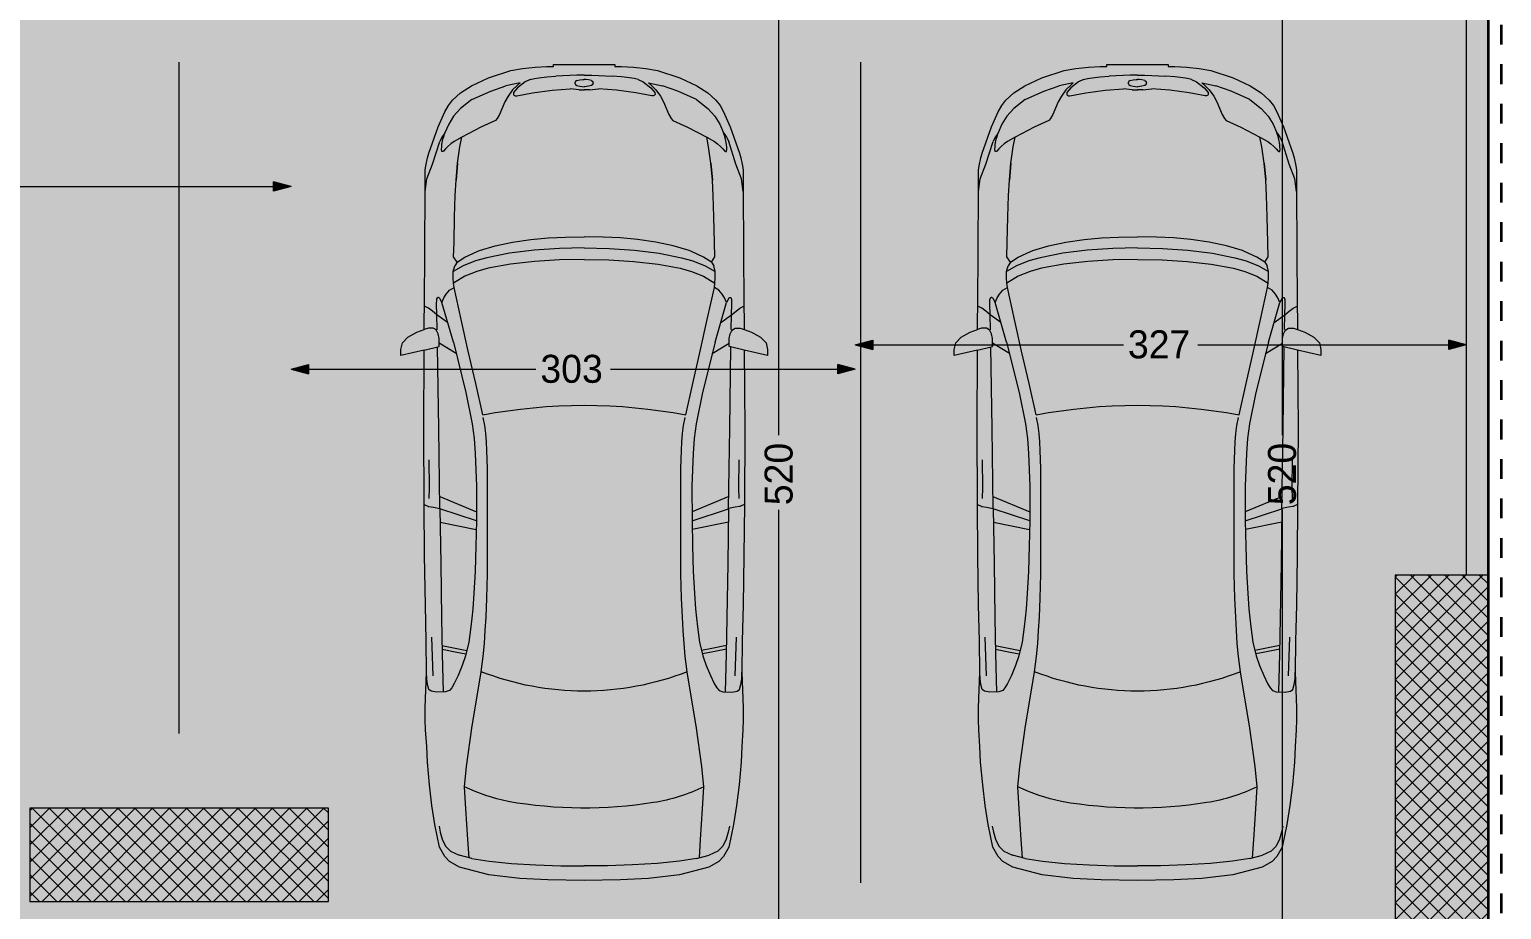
# Model space of a CAD drawing. Header units: millimetres. Extents: x 635850 to 824661, y -5878409 to -5774454.
# Drawn here: x 777833 to 785725, y -5792995 to -5788276 of the extents above; entities that cross this region are included whole.
import ezdxf

# ---------------------------------------------------------------- set-up
doc = ezdxf.new("R2010")
doc.units = ezdxf.units.MM
doc.header["$MEASUREMENT"] = 0
doc.linetypes.add('Dashed', pattern=[211.666667, 105.833333, -105.833333])
for name, color, linetype, lineweight, true_color in [('2D Drafting - General_Pen_No__241', 7, 'Continuous', 13, 0xe8e8e8), ('A - Ndertesa 1 - Veturat_Pen_No__102', 7, 'Continuous', 13, 0xcccccc), ('A - Ndertesa 7 - Muret_Pen_No__102', 7, 'Continuous', 13, 0xcccccc), ('A - Ndertesa 7 - Ndertesa 4 - Dimensionimi Bazik_Pen_No__102', 7, 'Continuous', 13, 0xcccccc), ('A - Ndertesa 7 - Ndertesa 4 - Dimensionimi Bazik_Pen_No__82', 7, 'Continuous', 20, 0xaaaaaa), ('A - Ndertesa 7 - Veturat_Pen_No__102', 7, 'Continuous', 13, 0xcccccc), ('A - Situacioni_Pen_No__82', 7, 'Continuous', 20, 0xaaaaaa)]:
    doc.layers.add(name, color=color, linetype=linetype, lineweight=lineweight, true_color=true_color)
for name, color, linetype, lineweight in [('A - Ndertesa 5 - 2D Drafting - General_Pen_No__6', 5, 'Continuous', 35), ('A - Ndertesa 7  - Pllaka meskatitt_Pen_No__7', 7, 'Continuous', 35), ('A - Ndertesa 7 - Muret_Pen_No__101', 252, 'Continuous', 13), ('A - Ndertesa 7 - Shtyllat_Pen_No__1', 7, 'Continuous', 13), ('A - Ndertesa 7 - Shtyllat_Pen_No__101', 252, 'Continuous', 13)]:
    doc.layers.add(name, color=color, linetype=linetype, lineweight=lineweight)
for name, color, linetype in [('A - Ndertesa 7  - Pllaka meskatitt', 7, 'Continuous'), ('A - Ndertesa 7 - Muret', 7, 'Continuous'), ('A - Ndertesa 7 - Ndertesa 4 - Dimensionimi Bazik', 7, 'Continuous'), ('A - Ndertesa 7 - Shtyllat', 7, 'Continuous')]:
    doc.layers.add(name, color=color, linetype=linetype)
doc.styles.add('GENERATED_STYLE_1', font='GOTHIC.TTF')
doc.dimstyles.new('GENERATED_STYLE__1', dxfattribs={"dimtxt": 150, "dimasz": 91.78744, "dimexe": 0.18, "dimexo": 0.0625, "dimgap": 0, "dimtad": 0, "dimdec": 0, "dimlfac": 0.1, "dimzin": 0, "dimdsep": 46, "dimtxsty": 'GENERATED_STYLE_1', "dimblk": 'ARROWHEAD_5', "dimblk1": 'ARROWHEAD_5', "dimblk2": 'ARROWHEAD_5', "dimcen": 0.09, "dimse1": 1, "dimse2": 1, "dimclrd": 256, "dimclre": 256, "dimclrt": 256, "dimadec": 0, "dimazin": 0, "dimtfac": 1, "dimtdec": 4, "dimtmove": 0, "dimatfit": 3, "dimfxl": 0, "dimtolj": 1, "dimtzin": 0, "dimarcsym": 0})
doc.dimstyles.new('GENERATED_STYLE__2', dxfattribs={"dimtxt": 150, "dimasz": 91.78744, "dimexe": 0.18, "dimexo": 0.0625, "dimgap": 0, "dimtad": 0, "dimtih": 1, "dimtoh": 1, "dimdec": 0, "dimlfac": 0.1, "dimzin": 0, "dimdsep": 46, "dimtxsty": 'GENERATED_STYLE_1', "dimblk": 'ARROWHEAD_5', "dimblk1": 'ARROWHEAD_5', "dimblk2": 'ARROWHEAD_5', "dimcen": 0.09, "dimse1": 1, "dimse2": 1, "dimclrd": 256, "dimclre": 256, "dimclrt": 256, "dimadec": 0, "dimazin": 0, "dimtfac": 1, "dimtdec": 4, "dimtmove": 0, "dimatfit": 3, "dimfxl": 0, "dimtolj": 1, "dimtzin": 0, "dimarcsym": 0})
pattern_1 = [(45, (664183.82, -5827429.525), (-45.96194, 45.96194), []), (135, (664183.82, -5827429.525), (45.96194, 45.96194), [])]

# ---------------------------------------------------------------- blocks, each defined once
blk = doc.blocks.new('Slab_4', base_point=(764617.5, -5778938.9))
at = {"layer": 'A - Ndertesa 7  - Pllaka meskatitt_Pen_No__7', "color": 7, "linetype": 'Continuous', "lineweight": 35, "flags": 128}
blk.add_lwpolyline([(764617.5, -5778938.9), (750355, -5780623.3), (750355, -5821675.8), (764660.1, -5821033.7), (785655, -5820354.8), (785655, -5777754.2), (764617.5, -5778938.7)], close=True, dxfattribs=at)
blk = doc.blocks.new('Wall_242', base_point=(785655, -5785716.7))
at = {"layer": 'A - Ndertesa 7 - Muret_Pen_No__102', "linetype": 'Continuous', "lineweight": 0, "true_color": 0xcccccc}
for points in [[(785655, -5785716.7), (785593.9, -5785716.7), (785612.8, -5785739.8), (785635.9, -5785783), (785650.2, -5785829.9), (785655, -5785878.7)], [(785535, -5791201.4), (785655, -5791201.4), (785655, -5785878.7), (785650.2, -5785927.5), (785635.9, -5785974.4), (785612.8, -5786017.6), (785581.8, -5786055.5), (785543.9, -5786086.6), (785535, -5786091.3)]]:
    blk.add_hatch(color=254, dxfattribs=at).paths.add_polyline_path(points)
at = {"layer": 'A - Ndertesa 7 - Muret_Pen_No__101', "color": 252, "linetype": 'Continuous', "lineweight": 13, "flags": 128}
for points in [[(785655, -5791201.4), (785655, -5785716.7)], [(785535, -5786091.3), (785535, -5787931.4)], [(785535, -5788051.4), (785535, -5791201.4)]]:
    blk.add_lwpolyline(points, dxfattribs=at)
blk = doc.blocks.new('Column_264', base_point=(778635.1, -5792701.4))
at = {"layer": 'A - Ndertesa 7 - Shtyllat_Pen_No__101', "linetype": 'Continuous', "lineweight": 13}
h = blk.add_hatch(dxfattribs=at)
h.set_pattern_fill('Concrete_Block', color=252, style=0, pattern_type=2)
h.set_pattern_definition(pattern_1)
h.paths.add_polyline_path([(777835.1, -5792951.4), (779435.1, -5792951.4), (779435.1, -5792451.4), (777835.1, -5792451.4)])
at = {"layer": 'A - Ndertesa 7 - Shtyllat_Pen_No__1', "color": 7, "linetype": 'Continuous', "lineweight": 13, "flags": 128}
blk.add_lwpolyline([(777835.1, -5792951.4), (779435.1, -5792951.4), (779435.1, -5792451.4), (777835.1, -5792451.4)], close=True, dxfattribs=at)
blk = doc.blocks.new('Column_300', base_point=(785405, -5792226.4))
at = {"layer": 'A - Ndertesa 7 - Shtyllat_Pen_No__101', "linetype": 'Continuous', "lineweight": 13}
h = blk.add_hatch(dxfattribs=at)
h.set_pattern_fill('Concrete_Block', color=252, style=0, pattern_type=2)
h.set_pattern_definition(pattern_1)
h.paths.add_polyline_path([(785655, -5791201.4), (785155, -5791201.4), (785155, -5793251.4), (785655, -5793251.4)])
at = {"layer": 'A - Ndertesa 7 - Shtyllat_Pen_No__1', "color": 7, "linetype": 'Continuous', "lineweight": 13, "flags": 128}
blk.add_lwpolyline([(785655, -5791201.4), (785155, -5791201.4), (785155, -5793251.4), (785655, -5793251.4)], close=True, dxfattribs=at)
blk = doc.blocks.new('Car 05 25')
at = {"layer": 'A - Ndertesa 1 - Veturat_Pen_No__102', "color": 254, "linetype": 'Continuous', "lineweight": 13, "true_color": 0xcccccc}
for p, q in [((124.6, 791.4), (129, 820.5)), ((125.7, 743.9), (124.6, 791.4)), ((129, 820.5), (138.9, 832.4)), ((138.9, 832.4), (165.2, 840.3)), ((165.2, 840.3), (194.7, 844.3)), ((194.7, 844.3), (230.8, 845.5)), ((210.9, 809.2), (418.1, 816.2)), ((1115.1, 808.9), (1108.6, 774)), ((1119.5, 833.3), (1115.1, 808.9)), ((1120.2, 836.3), (1119.5, 833.3)), ((1120.7, 838.2), (1120.2, 836.3)), ((1129.9, 858.5), (1120.7, 838.2)), ((1162.6, 830.5), (1220.1, 829.1)), ((1220.1, 829.1), (1369.7, 831.5)), ((1957.8, 858.1), (1977.2, 777.4)), ((2044.5, 783.1), (2063.4, 792.3)), ((2063.4, 792.3), (2070.4, 799.9)), ((2068.7, 787.7), (2065.4, 794.5)), ((2075.3, 835.7), (2067.9, 857.7)), ((2068.7, 787.7), (2148, 790.5)), ((2070.4, 799.9), (2075.2, 809.4)), ((2075.2, 809.4), (2075.3, 835.7)), ((2106.5, 732.2), (2148, 790.5)), ((2148, 790.5), (2166.8, 813.8)), ((2148, 790.5), (2205.6, 792.2)), ((2166.8, 813.8), (2182.3, 834.1)), ((2182.3, 834.1), (2193.2, 856.5)), ((2205.6, 792.2), (2227.2, 791)), ((2227.2, 791), (2232.6, 790)), ((2232.6, 790), (2237.9, 787.3)), ((2808, 852.6), (2876.9, 843.3)), ((2876.9, 843.3), (2954.2, 813.7)), ((2904.1, 832.9), (2905.1, 832.8)), ((2954.2, 813.7), (3075.8, 774.7)), ((-729.4, 716.4), (-750.6, 669.8)), ((-701.1, 743.3), (-729.4, 716.4)), ((-664.9, 761), (-701.1, 743.3)), ((-626.6, 772.5), (-664.9, 761)), ((-594.9, 778.5), (-626.6, 772.5)), ((327.4, 761.9), (125.4, 756.5)), ((132.4, 722.8), (125.7, 743.9)), ((146.7, 710.6), (132.4, 722.8)), ((171.3, 696.6), (146.7, 710.6)), ((522, 764.7), (327.4, 761.9)), ((355.3, 762.3), (339.1, 683.1)), ((373.4, 762.6), (357.2, 683.4)), ((813.6, 769.3), (522, 764.7)), ((1108.6, 774), (813.6, 769.3)), ((1036.3, 772.8), (996.5, 578.8)), ((1042, 578), (1107.6, 774)), ((1173.3, 774.9), (1090.3, 577.9)), ((1108.6, 774), (1537.6, 780)), ((1537.6, 780), (1975, 786.1)), ((1939.2, 686.2), (1995.9, 777.4)), ((1977.2, 777.4), (2019.6, 777.4)), ((2000.4, 701.6), (2213.5, 763)), ((2019.6, 777.4), (2044.5, 783.1)), ((2226.6, 769.9), (2213.5, 763)), ((2213.5, 763), (2238.3, 752.2)), ((2234.4, 774), (2226.6, 769.9)), ((2238.5, 776.9), (2234.4, 774)), ((2240.8, 784), (2237.9, 787.3)), ((2238.3, 752.2), (2258.5, 739.7)), ((2238.5, 776.9), (2240.9, 780.5)), ((2240.9, 780.5), (2240.8, 784)), ((2258.5, 739.7), (2269, 731.1)), ((2269, 731.1), (2278.8, 722)), ((2278.8, 722), (2293.8, 697.7)), ((3022.5, 758.3), (3023.7, 762.5)), ((3024.5, 753.7), (3022.5, 758.3)), ((3023.7, 762.5), (3034.6, 765.1)), ((3037.9, 743.5), (3024.5, 753.7)), ((3034.6, 765.1), (3046.9, 763.8)), ((3050.6, 730.7), (3037.9, 743.5)), ((3046.9, 763.8), (3060.9, 762.9)), ((3064.5, 714.6), (3050.6, 730.7)), ((3060.9, 762.9), (3089.9, 757.4)), ((3077, 697.8), (3064.5, 714.6)), ((3100.5, 763.1), (3075.8, 774.7)), ((3089.9, 757.4), (3108.4, 751.4)), ((3114.1, 753.3), (3100.5, 763.1)), ((3108.4, 751.4), (3122.9, 746.4)), ((3122.9, 746.4), (3114.1, 753.3)), ((3170.1, 726.6), (3122.9, 746.4)), ((3211.7, 701), (3170.1, 726.6)), ((-768.3, 602.3), (-750.6, 669.8)), ((-665.7, 624), (-500.9, 634.2)), ((-500.9, 634.2), (-383, 642)), ((-383, 642), (-274.2, 631.3)), ((212.6, 676.5), (171.3, 696.6)), ((266.3, 654.6), (212.6, 676.5)), ((319.5, 636.4), (266.3, 654.6)), ((392.7, 617.8), (319.5, 636.4)), ((339.1, 683.1), (329.6, 633.9)), ((357.2, 683.4), (346.8, 629.5)), ((1730.4, 633.8), (1562, 600.6)), ((2000.4, 701.6), (1730.4, 633.8)), ((1952.8, 621.3), (2122, 660)), ((2122, 660), (2293.8, 697.7)), ((2293.8, 697.7), (2317.2, 700.7)), ((2293.8, 697.6), (2293.8, 697.7)), ((2317.2, 700.7), (2345.7, 702.7)), ((2355.1, 639.9), (2317.2, 700.7)), ((2345.7, 702.7), (2378.9, 702)), ((2379.8, 575.4), (2355.1, 639.9)), ((2410.1, 649.1), (2378.9, 702)), ((2378.9, 702), (2410.6, 694.2)), ((2436, 583.2), (2410.1, 649.1)), ((2410.6, 694.2), (2410.6, 694.2)), ((2428.7, 681.7), (2410.6, 694.2)), ((2428.7, 681.7), (2457.3, 700)), ((2428.8, 681.7), (2428.7, 681.7)), ((2428.8, 681.7), (2456.7, 639.8)), ((2456.7, 639.8), (2487.2, 574.3)), ((2457.3, 700), (2535.5, 698)), ((2535.4, 698), (2673.2, 695.5)), ((2535.5, 698), (2535.5, 698)), ((2673.2, 695.5), (2787.2, 691.5)), ((2787.2, 691.5), (2868.4, 687.2)), ((2868.4, 687.2), (2959.7, 679)), ((2959.7, 679), (2868.4, 687.2)), ((2959.7, 679), (3047.2, 666.2)), ((3047.2, 666.2), (3100, 656.6)), ((3100, 656.6), (3077, 697.8)), ((3152.9, 553.9), (3100, 656.6)), ((3254.3, 663.2), (3211.7, 701)), ((3301.9, 602.8), (3254.3, 663.2)), ((-768.3, 602.3), (-782.8, 510)), ((-764.3, 617.3), (-665.7, 624)), ((-274.2, 631.3), (-56.4, 600.5)), ((-56.4, 600.5), (145.9, 566.6)), ((145.9, 566.6), (233.3, 552.3)), ((474.8, 607.1), (392.7, 617.8)), ((521.3, 601.6), (474.8, 607.1)), ((570, 596.8), (521.3, 601.6)), ((652.6, 591), (570, 596.8)), ((772.8, 585), (652.6, 591)), ((907.3, 580.3), (772.8, 585)), ((1042, 578), (907.3, 580.3)), ((1227.8, 577.5), (1042, 578)), ((1316.1, 580.5), (1227.8, 577.5)), ((1403, 584.4), (1316.1, 580.5)), ((1483.9, 590.1), (1403, 584.4)), ((1562, 600.6), (1483.9, 590.1)), ((1610.7, 544.1), (1779.6, 581.8)), ((1779.6, 581.8), (1952.8, 621.3)), ((2397.3, 514.3), (2379.8, 575.4)), ((2453.6, 521.6), (2436, 583.2)), ((2487.2, 574.3), (2491.8, 562)), ((2491.8, 562), (2517.9, 477)), ((3189.6, 475.6), (3152.9, 553.9)), ((3301.9, 602.8), (3346, 501.4)), ((-782.8, 510), (-794.5, 390.6)), ((233.3, 552.3), (315.3, 541.4)), ((315.3, 541.4), (384.3, 535.1)), ((384.3, 535.1), (454.2, 530.4)), ((454.2, 530.4), (526.2, 526.3)), ((526.2, 526.3), (627.7, 521.8)), ((627.7, 521.8), (756.8, 518.1)), ((756.8, 518.1), (1322.6, 518.1)), ((1322.6, 518.1), (1420.5, 521.7)), ((1420.5, 521.7), (1466.6, 524)), ((1466.6, 524), (1510.9, 527.6)), ((1510.9, 527.6), (1554.3, 533.1)), ((1554.3, 533.1), (1596.8, 541)), ((1597.3, 541.2), (1596.7, 540.9)), ((2419.3, 395.7), (2397.3, 514.3)), ((2477.6, 401.1), (2453.6, 521.6)), ((2517.9, 477), (2537.5, 384.1)), ((3199.4, 466.8), (3189.6, 475.6)), ((3346, 501.4), (3374.3, 419.6)), ((2433.7, 266.1), (2419.3, 395.7)), ((2493.9, 269.1), (2477.6, 401.1)), ((3220.7, 454.4), (3199.4, 466.8)), ((3256.1, 439.2), (3220.7, 454.4)), ((3288.4, 425.1), (3256.1, 439.2)), ((3319.4, 408.4), (3288.4, 425.1)), ((3353.5, 384.3), (3319.4, 408.4)), ((3391.1, 344.2), (3374.3, 419.6)), ((-794.5, 390.6), (-802.4, 258.7)), ((2537.5, 384.1), (2551.5, 285.6)), ((3321.2, 370.5), (3321, 362.1)), ((3321, 362.1), (3338.3, 276.9)), ((3324.7, 377.3), (3321.2, 370.5)), ((3328.3, 379.6), (3324.7, 377.3)), ((3338.5, 379.5), (3328.3, 379.6)), ((3363.6, 357.8), (3338.5, 379.5)), ((3377.2, 360), (3353.5, 384.3)), ((3396.7, 315.8), (3363.6, 357.8)), ((3391.1, 344.2), (3377.2, 360)), ((3408.1, 289.4), (3396.7, 315.8)), ((-802.4, 258.7), (-806.8, 124.9)), ((2441.6, 132), (2433.7, 266.1)), ((2503.1, 133.2), (2493.9, 269.1)), ((2551.5, 285.6), (2559.7, 193.7)), ((3338.3, 276.9), (3351.9, 172.7)), ((3408.1, 289.4), (3413.8, 267.3)), ((3413.8, 267.3), (3418.5, 242.9)), ((3418.5, 242.9), (3424, 200.7)), ((2559.7, 193.7), (2564.4, 101.2)), ((3351.9, 172.7), (3358.3, 75.9)), ((3424, 200.7), (3427.7, 152)), ((-806.8, 124.9), (-808, 0)), ((2444, 0), (2441.6, 132)), ((2506, 0), (2503.1, 133.2)), ((2564.4, 101.2), (2566, 0)), ((3432.4, 40), (3427.7, 152)), ((-806.8, -124.9), (-808, 0)), ((2444, 0), (2441.6, -132)), ((2564.4, -101.2), (2566, 0)), ((3354, 27.9), (3358.3, 75.9)), ((3354, 27.9), (3354, -0.8)), ((3354, -27.9), (3354, 0.8)), ((3370.9, 11.7), (3370.3, -0.8)), ((3370.9, -11.7), (3370.3, 0.8)), ((3372.5, 23.7), (3370.9, 11.7)), ((3376.3, 39), (3372.5, 23.7)), ((3382, 46.6), (3376.3, 39)), ((3386.2, 48.4), (3382, 46.6)), ((3386.2, 48.4), (3394.3, 48.4)), ((3398.5, 46.6), (3394.3, 48.4)), ((3404.2, 39), (3398.5, 46.6)), ((3404.2, 39), (3408, 23.7)), ((3408, 23.7), (3409.8, 8.1)), ((3409.8, 8.1), (3409.8, 0)), ((3431.8, 57.4), (3431.8, 56.8)), ((3432, 0), (3432.4, 40)), ((3432, 0), (3432.4, -40)), ((2506, 0), (2503.1, -133.2)), ((3351.9, -172.7), (3358.3, -75.9)), ((3354, -27.9), (3358.3, -75.9)), ((3372.5, -23.7), (3370.9, -11.7)), ((3376.3, -39), (3372.5, -23.7)), ((3382, -46.6), (3376.3, -39)), ((3386.2, -48.4), (3382, -46.6)), ((3386.2, -48.4), (3394.3, -48.4)), ((3398.5, -46.6), (3394.3, -48.4)), ((3404.2, -39), (3398.5, -46.6)), ((3404.2, -39), (3408, -23.7)), ((3408, -23.7), (3409.8, -8.1)), ((3409.8, -8.1), (3409.8, 0)), ((3432.4, -40), (3427.7, -152)), ((3431.8, -57.4), (3431.8, -56.8)), ((-802.4, -258.7), (-806.8, -124.9)), ((2441.6, -132), (2433.7, -266.1)), ((2503.1, -133.2), (2493.9, -269.1)), ((2559.7, -193.7), (2564.4, -101.2)), ((3424, -200.7), (3427.7, -152)), ((2551.5, -285.6), (2559.7, -193.7)), ((3338.3, -276.9), (3351.9, -172.7)), ((3418.5, -242.9), (3424, -200.7)), ((-794.5, -390.6), (-802.4, -258.7)), ((2433.7, -266.1), (2419.3, -395.7)), ((2493.9, -269.1), (2477.6, -401.1)), ((2537.5, -384.1), (2551.5, -285.6)), ((3321, -362.1), (3338.3, -276.9)), ((3408.1, -289.4), (3396.7, -315.8)), ((3408.1, -289.4), (3413.8, -267.3)), ((3413.8, -267.3), (3418.5, -242.9)), ((-782.8, -510), (-794.5, -390.6)), ((2517.9, -477), (2537.5, -384.1)), ((3353.5, -384.3), (3319.4, -408.4)), ((3321.2, -370.5), (3321, -362.1)), ((3324.7, -377.3), (3321.2, -370.5)), ((3328.3, -379.6), (3324.7, -377.3)), ((3338.5, -379.5), (3328.3, -379.6)), ((3363.6, -357.8), (3338.5, -379.5)), ((3377.2, -360), (3353.5, -384.3)), ((3396.7, -315.8), (3363.6, -357.8)), ((3391.1, -344.2), (3374.3, -419.6)), ((3391.1, -344.2), (3377.2, -360)), ((2419.3, -395.7), (2397.3, -514.3)), ((2477.6, -401.1), (2453.6, -521.6)), ((3199.4, -466.8), (3189.6, -475.6)), ((3220.7, -454.4), (3199.4, -466.8)), ((3256.1, -439.2), (3220.7, -454.4)), ((3288.4, -425.1), (3256.1, -439.2)), ((3319.4, -408.4), (3288.4, -425.1)), ((3346, -501.4), (3374.3, -419.6)), ((-768.3, -602.3), (-782.8, -510)), ((145.9, -566.6), (233.3, -552.3)), ((233.3, -552.3), (315.3, -541.4)), ((315.3, -541.4), (384.3, -535.1)), ((384.3, -535.1), (454.2, -530.4)), ((454.2, -530.4), (526.2, -526.3)), ((526.2, -526.3), (627.7, -521.8)), ((627.7, -521.8), (756.8, -518.1)), ((756.8, -518.1), (1322.6, -518.1)), ((1322.6, -518.1), (1420.5, -521.7)), ((1420.5, -521.7), (1466.6, -524)), ((1466.6, -524), (1510.9, -527.6)), ((1510.9, -527.6), (1554.3, -533.1)), ((1554.3, -533.1), (1596.8, -541)), ((1597.3, -541.2), (1596.7, -540.9)), ((1610.7, -544.1), (1779.6, -581.8)), ((2397.3, -514.3), (2379.8, -575.4)), ((2453.6, -521.6), (2436, -583.2)), ((2491.8, -562), (2517.9, -477)), ((3189.6, -475.6), (3152.9, -553.9)), ((3301.9, -602.8), (3346, -501.4)), ((-768.3, -602.3), (-750.6, -669.8)), ((-764.3, -617.3), (-665.7, -624)), ((-665.7, -624), (-500.9, -634.2)), ((-383, -642), (-274.2, -631.3)), ((-274.2, -631.3), (-56.4, -600.5)), ((-56.4, -600.5), (145.9, -566.6)), ((392.7, -617.8), (319.5, -636.4)), ((357.2, -683.4), (346.8, -629.5)), ((474.8, -607.1), (392.7, -617.8)), ((521.3, -601.6), (474.8, -607.1)), ((570, -596.8), (521.3, -601.6)), ((652.6, -591), (570, -596.8)), ((772.8, -585), (652.6, -591)), ((907.3, -580.3), (772.8, -585)), ((1042, -578), (907.3, -580.3)), ((1036.3, -772.8), (996.5, -578.8)), ((1227.8, -577.5), (1042, -578)), ((1042, -578), (1107.6, -774)), ((1173.3, -774.9), (1090.3, -577.9)), ((1316.1, -580.5), (1227.8, -577.5)), ((1403, -584.4), (1316.1, -580.5)), ((1483.9, -590.1), (1403, -584.4)), ((1562, -600.6), (1483.9, -590.1)), ((1730.4, -633.8), (1562, -600.6)), ((1779.6, -581.8), (1952.8, -621.3)), ((1952.8, -621.3), (2122, -660)), ((2379.8, -575.4), (2355.1, -639.9)), ((2436, -583.2), (2410.1, -649.1)), ((2456.7, -639.8), (2487.2, -574.3)), ((2487.2, -574.3), (2491.8, -562)), ((3152.9, -553.9), (3100, -656.6)), ((3301.9, -602.8), (3254.3, -663.2)), ((-729.4, -716.4), (-750.6, -669.8)), ((-500.9, -634.2), (-383, -642)), ((171.3, -696.6), (146.7, -710.6)), ((212.6, -676.5), (171.3, -696.6)), ((266.3, -654.6), (212.6, -676.5)), ((319.5, -636.4), (266.3, -654.6)), ((339.1, -683.1), (329.6, -633.9)), ((355.3, -762.3), (339.1, -683.1)), ((373.4, -762.6), (357.2, -683.4)), ((2000.4, -701.6), (1730.4, -633.8)), ((1939.2, -686.2), (1995.9, -777.4)), ((2000.4, -701.6), (2213.5, -763)), ((2122, -660), (2293.8, -697.7)), ((2278.8, -722), (2293.8, -697.7)), ((2293.8, -697.6), (2293.8, -697.7)), ((2293.8, -697.7), (2317.2, -700.7)), ((2355.1, -639.9), (2317.2, -700.7)), ((2317.2, -700.7), (2345.7, -702.7)), ((2345.7, -702.7), (2378.9, -702)), ((2410.1, -649.1), (2378.9, -702)), ((2378.9, -702), (2410.6, -694.2)), ((2428.7, -681.7), (2410.6, -694.2)), ((2410.6, -694.2), (2410.6, -694.2)), ((2428.8, -681.7), (2428.7, -681.7)), ((2428.7, -681.7), (2457.3, -700)), ((2428.8, -681.7), (2456.7, -639.8)), ((2457.3, -700), (2535.5, -698)), ((2535.4, -698), (2673.2, -695.5)), ((2535.5, -698), (2535.5, -698)), ((2673.2, -695.5), (2787.2, -691.5)), ((2787.2, -691.5), (2868.4, -687.2)), ((2868.4, -687.2), (2959.7, -679)), ((2959.7, -679), (2868.4, -687.2)), ((2959.7, -679), (3047.2, -666.2)), ((3047.2, -666.2), (3100, -656.6)), ((3077, -697.8), (3064.5, -714.6)), ((3100, -656.6), (3077, -697.8)), ((3211.7, -701), (3170.1, -726.6)), ((3254.3, -663.2), (3211.7, -701)), ((-701.1, -743.3), (-729.4, -716.4)), ((-664.9, -761), (-701.1, -743.3)), ((-626.6, -772.5), (-664.9, -761)), ((-594.9, -778.5), (-626.6, -772.5)), ((125.7, -743.9), (124.6, -791.4)), ((327.4, -761.9), (125.4, -756.5)), ((132.4, -722.8), (125.7, -743.9)), ((146.7, -710.6), (132.4, -722.8)), ((522, -764.7), (327.4, -761.9)), ((813.6, -769.3), (522, -764.7)), ((1108.6, -774), (813.6, -769.3)), ((1108.6, -774), (1537.6, -780)), ((1115.1, -808.9), (1108.6, -774)), ((1537.6, -780), (1975, -786.1)), ((1957.8, -858.1), (1977.2, -777.4)), ((1977.2, -777.4), (2019.6, -777.4)), ((2019.6, -777.4), (2044.5, -783.1)), ((2044.5, -783.1), (2063.4, -792.3)), ((2068.7, -787.7), (2065.4, -794.5)), ((2068.7, -787.7), (2148, -790.5)), ((2106.5, -732.2), (2148, -790.5)), ((2213.5, -763), (2238.3, -752.2)), ((2226.6, -769.9), (2213.5, -763)), ((2234.4, -774), (2226.6, -769.9)), ((2232.6, -790), (2237.9, -787.3)), ((2238.5, -776.9), (2234.4, -774)), ((2240.8, -784), (2237.9, -787.3)), ((2238.3, -752.2), (2258.5, -739.7)), ((2238.5, -776.9), (2240.9, -780.5)), ((2240.9, -780.5), (2240.8, -784)), ((2258.5, -739.7), (2269, -731.1)), ((2269, -731.1), (2278.8, -722)), ((2954.2, -813.7), (3075.8, -774.7)), ((3024.5, -753.7), (3022.5, -758.3)), ((3022.5, -758.3), (3023.7, -762.5)), ((3023.7, -762.5), (3034.6, -765.1)), ((3037.9, -743.5), (3024.5, -753.7)), ((3034.6, -765.1), (3046.9, -763.8)), ((3050.6, -730.7), (3037.9, -743.5)), ((3046.9, -763.8), (3060.9, -762.9)), ((3064.5, -714.6), (3050.6, -730.7)), ((3060.9, -762.9), (3089.9, -757.4)), ((3100.5, -763.1), (3075.8, -774.7)), ((3089.9, -757.4), (3108.4, -751.4)), ((3114.1, -753.3), (3100.5, -763.1)), ((3108.4, -751.4), (3122.9, -746.4)), ((3122.9, -746.4), (3114.1, -753.3)), ((3170.1, -726.6), (3122.9, -746.4)), ((124.6, -791.4), (129, -820.5)), ((129, -820.5), (138.9, -832.4)), ((138.9, -832.4), (165.2, -840.3)), ((165.2, -840.3), (194.7, -844.3)), ((194.7, -844.3), (230.8, -845.5)), ((210.9, -809.2), (418.1, -816.2)), ((1119.5, -833.3), (1115.1, -808.9)), ((1120.2, -836.3), (1119.5, -833.3)), ((1120.7, -838.2), (1120.2, -836.3)), ((1129.9, -858.5), (1120.7, -838.2)), ((1162.6, -830.5), (1220.1, -829.1)), ((1220.1, -829.1), (1369.7, -831.5)), ((2063.4, -792.3), (2070.4, -799.9)), ((2075.3, -835.7), (2067.9, -857.7)), ((2070.4, -799.9), (2075.2, -809.4)), ((2075.2, -809.4), (2075.3, -835.7)), ((2148, -790.5), (2166.8, -813.8)), ((2148, -790.5), (2205.6, -792.2)), ((2166.8, -813.8), (2182.3, -834.1)), ((2182.3, -834.1), (2193.2, -856.5)), ((2205.6, -792.2), (2227.2, -791)), ((2227.2, -791), (2232.6, -790)), ((2808, -852.6), (2876.9, -843.3)), ((2876.9, -843.3), (2954.2, -813.7))]:
    blk.add_line(p, q, dxfattribs=at)
at = {"layer": 'A - Ndertesa 1 - Veturat_Pen_No__102', "color": 254, "linetype": 'Continuous', "lineweight": 13, "true_color": 0xcccccc, "flags": 128}
blk.add_lwpolyline([(-483.1, -817.3), (-372.3, -830.2), (-251.8, -841), (-168.2, -844.6), (-78.4, -850.6), (-24, -852.3), (40.3, -852.3), (230.8, -845.5), (400, -847.6), (590.7, -851.7), (856.5, -856.2), (1129.9, -858.5), (1536.1, -860.4), (1957.8, -858.1), (1928.9, -983.2), (1961.1, -983.2), (1996.9, -974.9), (2026.9, -945), (2054.6, -897.6), (2067.9, -857.7), (2119.9, -857.4), (2193.2, -856.5), (2808, -852.6), (2855.7, -852.6), (2891.4, -852.5), (2922.5, -852), (2945.2, -849.4), (2989.6, -839.6), (3013.6, -833.1), (3154.3, -782.6), (3235.9, -747.6), (3269.1, -728.3), (3298.6, -705.6), (3337.3, -663.4), (3374.5, -603.6), (3418.4, -512.7), (3457.5, -393.1), (3468.3, -330.9), (3474.5, -263.7), (3478.3, -199.9), (3479.4, -164.9), (3489.5, -164.9), (3489.5, 164.9), (3479.4, 164.9), (3478.3, 199.9), (3474.5, 263.7), (3468.3, 330.9), (3457.5, 393.1), (3418.4, 512.7), (3374.5, 603.6), (3337.3, 663.4), (3298.6, 705.6), (3269.1, 728.3), (3235.9, 747.6), (3154.3, 782.6), (3013.6, 833.1), (2989.6, 839.6), (2945.2, 849.4), (2922.5, 852), (2891.4, 852.5), (2855.7, 852.6), (2808, 852.6), (2193.2, 856.5), (2119.9, 857.4), (2067.9, 857.7), (2054.6, 897.6), (2026.9, 945), (1996.9, 974.9), (1961.1, 983.2), (1928.9, 983.2), (1957.8, 858.1), (1536.1, 860.4), (1129.9, 858.5), (856.5, 856.2), (590.7, 851.7), (400, 847.6), (230.8, 845.5), (40.3, 852.3), (-24, 852.3), (-78.4, 850.6), (-168.2, 844.6), (-251.8, 841), (-372.3, 830.2), (-483.1, 817.3), (-585.2, 801), (-706.3, 775.8), (-757.7, 747), (-784.8, 721.8), (-815, 667.8), (-855.1, 511), (-874.7, 345), (-882.9, 194.7), (-885.4, 0), (-882.9, -194.7), (-874.7, -345), (-855.1, -511), (-815, -667.8), (-784.8, -721.8), (-757.7, -747), (-706.3, -775.8), (-585.2, -801)], close=True, dxfattribs=at)
at = {"layer": 'A - Ndertesa 1 - Veturat_Pen_No__102', "color": 254, "linetype": 'Continuous', "lineweight": 13, "true_color": 0xcccccc}
for centre, radius, start, end in [((492.9, 217.7), 973.2, 154.15445, 170.91173), ((1649.8, 0), 1520.4, 158.69921, 201.30079), ((-1245.2, 0), 2907.3, 349.2142, 10.7858), ((1856.4, -1.7), 2354, 170.8804, 189.92229), ((492.9, -217.7), 973.2, 191.23053, 205.84555)]:
    blk.add_arc(centre, radius, start, end, dxfattribs=at)
blk = doc.blocks.new('*D1641', base_point=(664183.8, -5827429.5))
at = {"layer": 'A - Ndertesa 7 - Ndertesa 4 - Dimensionimi Bazik_Pen_No__102', "linetype": 'Continuous', "lineweight": 13, "true_color": 0xcccccc}
for points in [[(775054.1, -5789118.6), (775147.5, -5789143.6), (775147.5, -5789093.6)], [(779235.1, -5789118.6), (779141.8, -5789093.6), (779141.8, -5789143.6)]]:
    blk.add_hatch(color=254, dxfattribs=at).paths.add_polyline_path(points)
at = {"layer": 'A - Ndertesa 7 - Ndertesa 4 - Dimensionimi Bazik_Pen_No__102', "color": 254, "linetype": 'Continuous', "lineweight": 13, "true_color": 0xcccccc}
for p, q in [((775054.1, -5789118.6), (775147.5, -5789093.6)), ((775147.5, -5789093.6), (775147.5, -5789143.6)), ((779141.8, -5789143.6), (779141.8, -5789093.6)), ((779235.1, -5789118.6), (779141.8, -5789093.6)), ((775054.1, -5789118.6), (775147.5, -5789143.6)), ((775147.5, -5789118.6), (776944.8, -5789118.6)), ((777344.4, -5789118.6), (779141.8, -5789118.6)), ((779235.1, -5789118.6), (779141.8, -5789143.6))]:
    blk.add_line(p, q, dxfattribs=at)
at = {"layer": 'A - Ndertesa 7 - Ndertesa 4 - Dimensionimi Bazik_Pen_No__82', "color": 253, "lineweight": 20, "true_color": 0xaaaaaa, "insert": (776968.9, -5789193.6), "char_height": 150, "attachment_point": 7, "style": 'GENERATED_STYLE_1'}
blk.add_mtext('\\A1;{\\pql;\\fCentury Gothic|b0|i0|c0|p34;418}', dxfattribs=at)
blk = doc.blocks.new('ARROWHEAD_5')
at = {"linetype": 'Continuous', "lineweight": 0}
blk.add_hatch(color=0, dxfattribs=at).paths.add_polyline_path([(-1, 0.2679), (0, 0), (-1, -0.2679)])
at = {"color": 0, "linetype": 'Continuous', "lineweight": 0}
blk.add_line((0, 0), (-1, 0), dxfattribs=at)
blk = doc.blocks.new('*D1643', base_point=(664183.8, -5827429.5))
at = {"layer": 'A - Ndertesa 7 - Ndertesa 4 - Dimensionimi Bazik_Pen_No__102', "linetype": 'Continuous', "lineweight": 13, "true_color": 0xcccccc}
for points in [[(781851.1, -5788051.4), (781826.1, -5788144.7), (781876.1, -5788144.7)], [(781851.1, -5793251.4), (781876.1, -5793158.1), (781826.1, -5793158.1)]]:
    blk.add_hatch(color=254, dxfattribs=at).paths.add_polyline_path(points)
at = {"layer": 'A - Ndertesa 7 - Ndertesa 4 - Dimensionimi Bazik_Pen_No__102', "color": 254, "linetype": 'Continuous', "lineweight": 13, "true_color": 0xcccccc}
for p, q in [((781851.1, -5788051.4), (781826.1, -5788144.7)), ((781851.1, -5788051.4), (781876.1, -5788144.7)), ((781876.1, -5788144.7), (781826.1, -5788144.7)), ((781851.1, -5790451.6), (781851.1, -5788144.7)), ((781851.1, -5793158.1), (781851.1, -5790851.2)), ((781826.1, -5793158.1), (781876.1, -5793158.1)), ((781851.1, -5793251.4), (781826.1, -5793158.1)), ((781851.1, -5793251.4), (781876.1, -5793158.1))]:
    blk.add_line(p, q, dxfattribs=at)
at = {"layer": 'A - Ndertesa 7 - Ndertesa 4 - Dimensionimi Bazik_Pen_No__82', "color": 253, "lineweight": 20, "true_color": 0xaaaaaa, "insert": (781926.1, -5790827.2), "char_height": 150, "attachment_point": 7, "rotation": 90, "style": 'GENERATED_STYLE_1'}
blk.add_mtext('\\A1;{\\pql;\\fCentury Gothic|b0|i0|c0|p34;520}', dxfattribs=at)
blk = doc.blocks.new('*D1644', base_point=(664183.8, -5827429.5))
at = {"layer": 'A - Ndertesa 7 - Ndertesa 4 - Dimensionimi Bazik_Pen_No__102', "linetype": 'Continuous', "lineweight": 13, "true_color": 0xcccccc}
for points in [[(779235.1, -5790097.9), (779328.4, -5790122.9), (779328.4, -5790072.9)], [(782260.1, -5790097.9), (782166.8, -5790072.9), (782166.8, -5790122.9)]]:
    blk.add_hatch(color=254, dxfattribs=at).paths.add_polyline_path(points)
at = {"layer": 'A - Ndertesa 7 - Ndertesa 4 - Dimensionimi Bazik_Pen_No__102', "color": 254, "linetype": 'Continuous', "lineweight": 13, "true_color": 0xcccccc}
for p, q in [((779235.1, -5790097.9), (779328.4, -5790072.9)), ((779235.1, -5790097.9), (779328.4, -5790122.9)), ((779328.4, -5790072.9), (779328.4, -5790122.9)), ((779328.4, -5790097.9), (780547.8, -5790097.9)), ((780947.4, -5790097.9), (782166.8, -5790097.9)), ((782166.8, -5790122.9), (782166.8, -5790072.9)), ((782260.1, -5790097.9), (782166.8, -5790072.9)), ((782260.1, -5790097.9), (782166.8, -5790122.9))]:
    blk.add_line(p, q, dxfattribs=at)
at = {"layer": 'A - Ndertesa 7 - Ndertesa 4 - Dimensionimi Bazik_Pen_No__82', "color": 253, "lineweight": 20, "true_color": 0xaaaaaa, "insert": (780571.8, -5790172.9), "char_height": 150, "attachment_point": 7, "style": 'GENERATED_STYLE_1'}
blk.add_mtext('\\A1;{\\pql;\\fCentury Gothic|b0|i0|c0|p34;303}', dxfattribs=at)
blk = doc.blocks.new('*D1645', base_point=(664183.8, -5827429.5))
at = {"layer": 'A - Ndertesa 7 - Ndertesa 4 - Dimensionimi Bazik_Pen_No__102', "linetype": 'Continuous', "lineweight": 13, "true_color": 0xcccccc}
for points in [[(784550, -5788051.4), (784525, -5788144.7), (784575, -5788144.7)], [(784550, -5793251.4), (784575, -5793158.1), (784525, -5793158.1)]]:
    blk.add_hatch(color=254, dxfattribs=at).paths.add_polyline_path(points)
at = {"layer": 'A - Ndertesa 7 - Ndertesa 4 - Dimensionimi Bazik_Pen_No__102', "color": 254, "linetype": 'Continuous', "lineweight": 13, "true_color": 0xcccccc}
for p, q in [((784550, -5788051.4), (784525, -5788144.7)), ((784550, -5788051.4), (784575, -5788144.7)), ((784575, -5788144.7), (784525, -5788144.7)), ((784550, -5790451.6), (784550, -5788144.7)), ((784550, -5793158.1), (784550, -5790851.2)), ((784525, -5793158.1), (784575, -5793158.1)), ((784550, -5793251.4), (784525, -5793158.1)), ((784550, -5793251.4), (784575, -5793158.1))]:
    blk.add_line(p, q, dxfattribs=at)
at = {"layer": 'A - Ndertesa 7 - Ndertesa 4 - Dimensionimi Bazik_Pen_No__82', "color": 253, "lineweight": 20, "true_color": 0xaaaaaa, "insert": (784625, -5790827.2), "char_height": 150, "attachment_point": 7, "rotation": 90, "style": 'GENERATED_STYLE_1'}
blk.add_mtext('\\A1;{\\pql;\\fCentury Gothic|b0|i0|c0|p34;520}', dxfattribs=at)
blk = doc.blocks.new('*D1646', base_point=(664183.8, -5827429.5))
at = {"layer": 'A - Ndertesa 7 - Ndertesa 4 - Dimensionimi Bazik_Pen_No__102', "linetype": 'Continuous', "lineweight": 13, "true_color": 0xcccccc}
for points in [[(782260.1, -5789966.5), (782353.4, -5789991.5), (782353.4, -5789941.5)], [(785535, -5789966.5), (785441.7, -5789941.5), (785441.7, -5789991.5)]]:
    blk.add_hatch(color=254, dxfattribs=at).paths.add_polyline_path(points)
at = {"layer": 'A - Ndertesa 7 - Ndertesa 4 - Dimensionimi Bazik_Pen_No__102', "color": 254, "linetype": 'Continuous', "lineweight": 13, "true_color": 0xcccccc}
for p, q in [((782260.1, -5789966.5), (782353.4, -5789941.5)), ((782353.4, -5789941.5), (782353.4, -5789991.5)), ((785441.7, -5789991.5), (785441.7, -5789941.5)), ((785535, -5789966.5), (785441.7, -5789941.5)), ((782260.1, -5789966.5), (782353.4, -5789991.5)), ((782353.4, -5789966.5), (783697.7, -5789966.5)), ((784097.3, -5789966.5), (785441.7, -5789966.5)), ((785535, -5789966.5), (785441.7, -5789991.5))]:
    blk.add_line(p, q, dxfattribs=at)
at = {"layer": 'A - Ndertesa 7 - Ndertesa 4 - Dimensionimi Bazik_Pen_No__82', "color": 253, "lineweight": 20, "true_color": 0xaaaaaa, "insert": (783721.8, -5790041.5), "char_height": 150, "attachment_point": 7, "style": 'GENERATED_STYLE_1'}
blk.add_mtext('\\A1;{\\pql;\\fCentury Gothic|b0|i0|c0|p34;327}', dxfattribs=at)

msp = doc.modelspace()

# ---------------------------------------------------------------- hatches: boundary and pattern name
at = {"layer": '2D Drafting - General_Pen_No__241', "linetype": 'Continuous', "lineweight": 0, "true_color": 0xf9f9f9}
msp.add_hatch(color=7, dxfattribs=at).paths.add_polyline_path([(750355, -5788051.4), (750355, -5793251.4), (755604.5, -5793251.4), (785655, -5793251.4), (785655, -5783113.7), (765085.1, -5784270.8), (754242.4, -5785551.4), (754242.4, -5788051.4)])

# ---------------------------------------------------------------- linework, layer by layer
at = {"layer": 'A - Ndertesa 5 - 2D Drafting - General_Pen_No__6', "color": 5, "linetype": 'Dashed', "lineweight": 35}
msp.add_lwpolyline([(785725, -5824975.7), (785725, -5774454.4)], dxfattribs=at)
at = {"layer": 'A - Situacioni_Pen_No__82', "color": 253, "linetype": 'Continuous', "lineweight": 20, "true_color": 0xaaaaaa, "flags": 128}
for points in [[(778635.1, -5792051.4), (778635.1, -5788451.4)], [(782290.1, -5792851.4), (782290.1, -5788451.4)]]:
    msp.add_lwpolyline(points, dxfattribs=at)

# ---------------------------------------------------------------- block references
at = {"layer": 'A - Ndertesa 7  - Pllaka meskatitt', "color": 7, "linetype": 'Continuous', "lineweight": 35}
msp.add_blockref('Slab_4', (764617.5, -5778938.9), dxfattribs=at)
at = {"layer": 'A - Ndertesa 7 - Muret', "color": 252, "lineweight": 13}
msp.add_blockref('Wall_242', (785655, -5785716.7), dxfattribs=at)
at = {"layer": 'A - Ndertesa 7 - Shtyllat', "color": 7, "lineweight": 13}
for name, p in [('Column_300', (785405, -5792226.4)), ('Column_264', (778635.1, -5792701.4))]:
    msp.add_blockref(name, p, dxfattribs=at)
at = {"layer": 'A - Ndertesa 7 - Veturat_Pen_No__102', "color": 254, "linetype": 'Continuous', "lineweight": 13, "true_color": 0xcccccc, "xscale": -1, "zscale": 1000, "rotation": 270}
for p in [(780806.9, -5791953.5), (783773.3, -5791953.5)]:
    msp.add_blockref('Car 05 25', p, dxfattribs=at)

# ---------------------------------------------------------------- dimensions: what is measured, and where the dimension line sits
at = {"layer": 'A - Ndertesa 7 - Ndertesa 4 - Dimensionimi Bazik', "color": 254, "linetype": 'Continuous', "lineweight": 13, "true_color": 0xcccccc}
for base, picture, middle in [((781851.1, -5788051.4), '*D1643', (781851.1, -5790655.6)), ((784550, -5788051.4), '*D1645', (784550, -5790655.6))]:
    dim = msp.add_linear_dim(base=base, p1=(768546.2, -5793251.4), p2=(768546.2, -5788051.4), angle=90, dimstyle='GENERATED_STYLE__1', dxfattribs=at)
    dim.commit()
    dim.dimension.update_dxf_attribs({"geometry": picture, "text_midpoint": middle, "dimtype": 160, "text_rotation": 90})
for base, p1, p2, picture, middle in [((779235.1, -5789118.6), (775054.1, -5788051.4), (779235.1, -5788051.4), '*D1641', (777140.4, -5789118.6)), ((782260.0889521, -5790097.8974915), (779235.0889521, -5788051.387837), (782260.0889521, -5788051.387837), '*D1644', (780743.3536977, -5790097.8974945)), ((785535, -5789966.5), (782260.1, -5788051.4), (785535, -5788051.4), '*D1646', (783893.3, -5789966.5))]:
    dim = msp.add_linear_dim(base=base, p1=p1, p2=p2, dimstyle='GENERATED_STYLE__2', dxfattribs=at)
    dim.commit()
    dim.dimension.update_dxf_attribs({"geometry": picture, "text_midpoint": middle, "dimtype": 160})

doc.saveas('drawing.dxf')
